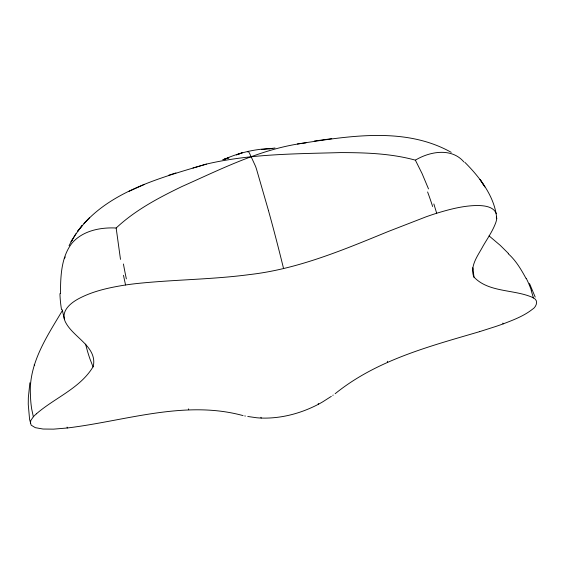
<?xml version="1.0" encoding="UTF-8"?>
<svg xmlns="http://www.w3.org/2000/svg" width="565" height="565" viewBox="0 0 565 565"><rect width="100%" height="100%" fill="white"/><g stroke="black" fill="none" stroke-linecap="round" stroke-linejoin="round"><path stroke-width="0.85" d="M479.72 331.606L495.526 326.556A95.69 27.897 -17.4 0 0 503.118 323.907C513.246 320.023 523.684 316.132 532.308 309.366C536.376 307.021 538.939 300.319 533.438 297.96A90.478 25.248 -16.7 0 0 530.373 296.526C512.017 289.442 487.877 292.056 473.83 276.921C469.529 265.924 478.223 255.232 483.117 245.945C487.531 238.381 492.645 231.099 495.703 222.829A115.02 41.224 -16.7 0 0 496.734 218.719C495.032 196.874 479.742 177.212 464.783 162.261M29.867 382.795L28.342 397.718L28.25 404.335L29.578 419.35L31.16 425.155L35.298 427.663L43.067 429.033L53.527 429.139L67.277 427.995A98.706 29.196 -11.4 0 0 75.371 426.921C130.649 419.181 187.354 400.317 243.07 415.607M247.625 151.929L248.219 151.286L249.561 153.313L255.549 166.329A45.843 3.108 77.2 0 1 256.538 169.246L268.439 210.448M60.483 293.694C60.547 276.68 61.055 257.527 71.776 243.395C82.497 230.704 100.288 227.208 116.157 228.013C135.219 210.116 158.645 197.792 182.001 186.499C221.989 168.751 262.061 148.136 306.025 142.839M36.414 413.813C54.975 397.654 80.357 388.226 93.253 366.466C97.568 346.853 73.69 337.75 65.745 322.615A116.609 42.34 -12.6 0 1 64.304 318.971M64.339 258.678L65.236 256.962M69.064 245.754C94.348 194.854 156.47 178.964 206.387 164.104C250.231 153.8 295.679 153.878 340.476 152.592C365.569 152.614 391.044 153.447 415.374 160.156L422.062 173.554L428.51 188.901M72.221 239.864L71.07 241.778L75.908 233.762M62.249 310.785C46.874 336.641 28.321 363.846 30.475 395.422A109.342 104.073 0.3 0 0 31.697 409.025L33.349 416.786L30.8 420.508L30.39 423.588M83.903 223.514L89.538 217.666M335.13 393.734C376.693 360.067 429.231 346.43 479.516 331.669M333.216 395.055L332.799 395.345M331.316 396.355L322.975 401.687A84.397 22.381 -13.9 0 1 318.427 404.265C300.891 413.446 281.045 418.722 261.185 418.065L260.959 417.274M415.374 160.156C429.781 151.448 451.569 147.486 463.823 161.873M508.218 253.749C515.57 260.055 521.255 269.618 525.994 278.383M129.11 191.288L144.591 184.324M192.976 168.024L206.387 164.104M168.815 175.192L175.927 172.947M62.228 309.669L64.325 318.964C62.291 309.768 71.042 302.904 78.14 298.977C92.759 291.067 109.278 287.564 125.557 284.986A113.233 39.091 -11.5 0 1 136.44 283.581C174.069 279.562 212.037 279.576 249.575 274.576C298.066 269.06 343.428 249.843 388.176 231.523L426.314 216.727A110.641 37.509 -17.6 0 1 436.689 213.245C450.107 209.17 463.929 205.519 478.047 205.505C484.65 205.674 493.605 206.585 496.338 213.718M222.695 159.711L228.874 157.812L224.143 159.337C239.553 152.515 256.016 148.772 272.867 148.425L261.673 149.591M297.388 143.99C347.722 136.356 404.512 126.108 451.223 152.331M331.747 138.672L314.274 141.052M268.961 148.835L275.014 147.995M247.745 416.483L256.461 417.726A83.959 22.226 -14.8 0 0 261.178 418.072M245.415 416.059L244.744 415.932M34.748 365.244L34.154 364.82M489.071 235.888L500.279 245.387L508.571 253.607M483.986 185.546L480.045 179.458L484.897 186.973M529.497 283.496L535.196 297.07M93.07 366.925L89.976 358.966A155.432 138.651 32.9 0 1 85.626 344.127M188.703 409.696L188.42 408.883M531.234 290.594L533.438 297.96M433.849 203.937L436.689 213.252M502.864 323.046L503.111 323.907M496.289 217.052L496.72 218.726M283.566 268.545L281.229 259.095A160.163 10.227 76.9 0 0 268.446 210.526M318.236 403.466L318.42 404.265M67.277 427.995L67.073 427.105M125.557 284.986L123.474 275.296M387.329 361.254L387.484 362.087M120.493 259.392L116.157 228.013M472.969 269.053L474.035 277.281M33.335 416.786A92.95 26.216 -12 0 1 36.421 413.813M61.529 309.677A129.519 110.232 38.9 0 1 59.939 293.623M126.341 278.87A127.958 21.498 74.4 0 1 123.424 263.989M427.599 191.966A125.91 37.855 79.4 0 1 432.635 206.522M472.764 267.697A154.485 142.86 -47.8 0 1 472.997 269.046M526.213 278.284A107.336 102.399 -8.6 0 1 531.432 290.53M82.109 225.583L77.363 231.65L82.109 225.583M242.088 152.833L236.396 154.881L242.095 152.84"/></g></svg>
